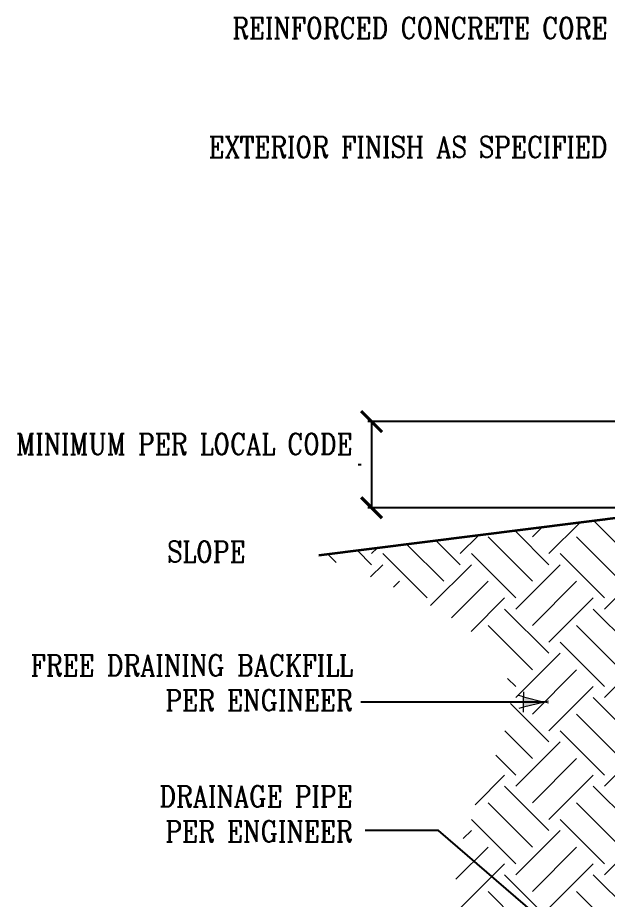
# Model space of a CAD drawing. Header units: inches. Extents: x -37.5 to 38.8, y 19.1 to 97.9.
# Drawn here: x -37.45 to -9.18, y 47.39 to 89.64 of the extents above; entities that cross this region are included whole.
import ezdxf

# ---------------------------------------------------------------- set-up
doc = ezdxf.new("R2010")
doc.units = ezdxf.units.IN
doc.header["$MEASUREMENT"] = 0
doc.layers.get('Defpoints').update_dxf_attribs({"color": 252})
for name, color, linetype, lineweight in [('A1 fine', 251, 'Continuous', 5), ('A4 medium', 7, 'Continuous', 35), ('DIM', 3, 'Continuous', 13)]:
    doc.layers.add(name, color=color, linetype=linetype, lineweight=lineweight)
doc.styles.add('ARCTEXT', font='arctext.shx', dxfattribs={"width": 0.85})
doc.styles.add('RomanC', font='romanc.shx', dxfattribs={"width": 0.85, "height": 5})
doc.dimstyles.new('ARCTEXT 1-1', dxfattribs={"dimscale": 0, "dimtxt": 1, "dimasz": 1, "dimexe": 0.1875, "dimexo": 1, "dimgap": 0.5, "dimtad": 1, "dimdec": 4, "dimzin": 3, "dimdsep": 46, "dimlunit": 4, "dimtxsty": 'ARCTEXT', "dimblk": 'ARCHTICK', "dimcen": 1, "dimclrd": 256, "dimclre": 256, "dimclrt": 256, "dimadec": 0, "dimazin": 0, "dimtfac": 1, "dimtdec": 4, "dimtofl": 0, "dimtmove": 2, "dimatfit": 3, "dimldrblk": 'arrow', "dimfxl": 1, "dimtolj": 1, "dimtzin": 0, "dimarcsym": 0})

# ---------------------------------------------------------------- blocks, each defined once
blk = doc.blocks.new('_ArchTick')
at = {"color": 0, "linetype": 'ByBlock', "const_width": 0.15}
blk.add_lwpolyline([(-0.5, -0.5), (0.5, 0.5)], dxfattribs=at)
blk = doc.blocks.new('*D8')
at = {"layer": 'Defpoints', "color": 0}
for p in [(-5.349, 70.308), (-20.514, 66.176), (-4.833, 66.176)]:
    blk.add_point(p, dxfattribs=at)
at = {"layer": 'DIM', "lineweight": -2}
for p, q in [((-6.349, 70.308), (-20.702, 70.308)), ((-20.514, 70.308), (-20.514, 66.176)), ((-5.833, 66.176), (-20.702, 66.176))]:
    blk.add_line(p, q, dxfattribs=at)
for p, rotation in [((-20.514, 70.308), 90), ((-20.514, 66.176), 270)]:
    blk.add_blockref('_ArchTick', p, dxfattribs=dict(at, rotation=rotation))
at = {"layer": 'DIM', "insert": (-21.514, 68.242), "char_height": 1, "attachment_point": 5, "rotation": 90, "style": 'ARCTEXT'}
blk.add_mtext('\\A1;.', dxfattribs=at)
blk = doc.blocks.new('arrow')
at = {"layer": 'DIM'}
blk.add_hatch(color=253, dxfattribs=at).paths.add_polyline_path([(-2, 0.5), (-2, -0.5), (0, 0)])
at = {"layer": 'DIM', "lineweight": 9}
for points in [[(-2, 0.983), (-2, 0.5), (-2.469, 0.617)], [(0.374, 0.094), (0, 0)], [(0.374, -0.094), (0, 0)], [(-2, -0.983), (-2, -0.5), (-2.469, -0.617)]]:
    blk.add_lwpolyline(points, dxfattribs=at)
at = {"layer": 'DIM', "lineweight": 15}
blk.add_lwpolyline([(0, 0), (-2, -0.5), (-2, 0.5), (0, 0)], dxfattribs=at)

msp = doc.modelspace()

# ---------------------------------------------------------------- hatches: boundary and pattern name
at = {"layer": 'A1 fine', "ltscale": 0.15}
h = msp.add_hatch(dxfattribs=at)
h.set_pattern_fill('EARTH,_O', color=256, scale=12, angle=45)
h.set_pattern_definition([(45, (-7262.702, 3318.0867), (4e-16, 4.2426407), [3, -3]), (45, (-7263.4975, 3318.8822), (4e-16, 4.2426407), [3, -3]), (45, (-7264.293, 3319.6777), (4e-16, 4.2426407), [3, -3]), (135, (-7264.293, 3320.208), (-4.2426407, 9e-16), [3, -3]), (135, (-7263.4975, 3321.0035), (-4.2426407, 9e-16), [3, -3]), (135, (-7262.702, 3321.799), (-4.2426407, 9e-16), [3, -3])])
edge = h.paths.add_edge_path()
edge.add_line((-4.84945, 66.17408), (-23.04222, 63.90099))
edge.add_spline(control_points=[(-23.04222, 63.90099), (-18.58361, 62.08165), (-10.90754, 58.94942), (-17.52912, 50.11907), (-15.6462, 40.83818), (-9.99551, 40.71336), (-7.12445, 40.64993)], knot_values=[0, 0, 0, 0, 11.2727779, 19.40751191, 26.82790958, 34.49235686, 34.49235686, 34.49235686, 34.49235686], degree=3, periodic=0)
edge.add_line((-7.12445, 40.64993), (-7.12445, 48.17409))
edge.add_line((-7.12445, 48.17409), (-4.84945, 48.17409))
edge.add_line((-4.84945, 48.17409), (-4.84945, 60.17408))
edge.add_line((-4.84945, 60.17408), (-4.84945, 66.17408))
h.paths.add_polyline_path([(-8.53094, 44.34981, -1), (-12.53094, 44.34981, -1)], flags=16)
h.paths.add_polyline_path([(-9.03094, 44.34981, -1), (-12.03094, 44.34981, -1)], flags=0)

# ---------------------------------------------------------------- linework, layer by layer
at = {"layer": 'A4 medium', "ltscale": 0.15}
msp.add_line((-4.84945, 66.17408), (-23.04222, 63.90099), dxfattribs=at)

# ---------------------------------------------------------------- texts
at = {"layer": 'DIM', "color": 3, "char_height": 1, "attachment_point": 3, "style": 'RomanC'}
for s, insert, width in [('REINFORCED CONCRETE CORE', (-9.22739, 89.64156), 22.6895455), ('EXTERIOR FINISH AS SPECIFIED', (-9.22739, 83.95365), 22.6895455), ('MINIMUM PER LOCAL CODE', (-21.42612, 69.72805), 17.4837135), ('SLOPE', (-26.54898, 64.57218), 17.4837135), ('FREE DRAINING BACKFILL PER ENGINEER', (-21.42612, 59.13295), 17.4837135), ('DRAINAGE PIPE PER ENGINEER', (-21.42612, 52.86003), 10.4908166)]:
    msp.add_mtext(s, dxfattribs=dict(at, insert=insert, width=width))

# ---------------------------------------------------------------- dimensions: what is measured, and where the dimension line sits
at = {"layer": 'DIM', "ltscale": 0.15}
dim = msp.add_linear_dim(base=(-20.51441, 66.17611), p1=(-5.34945, 70.30829), p2=(-4.83316, 66.17611), angle=90, text='.', dimstyle='ARCTEXT 1-1', override={"dimscale": 1}, dxfattribs=at)
dim.commit()
dim.dimension.update_dxf_attribs({"geometry": '*D8', "text_midpoint": (-21.51441, 68.2422)})

# ---------------------------------------------------------------- leaders
for points in [[(-12.23831, 56.87775), (-21.02507, 56.87775)], [(-11.35831, 45.601), (-17.30845, 50.7329), (-20.81668, 50.7329)]]:
    msp.add_leader(points, dimstyle='ARCTEXT 1-1', override={"dimscale": 1, "dimasz": 0.5, "dimtad": 0}, dxfattribs=at)

doc.saveas('drawing.dxf')
